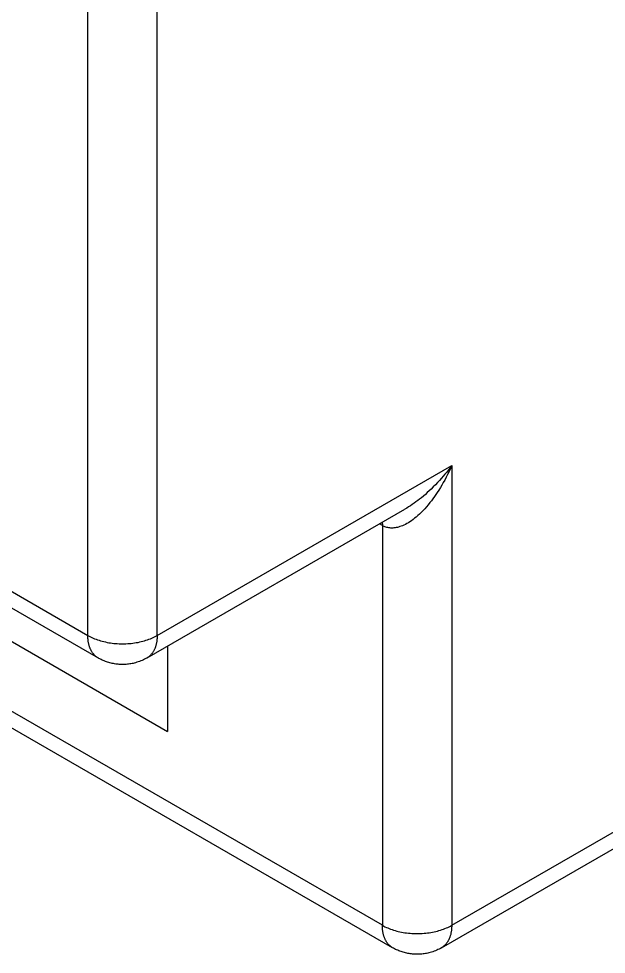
# Model space of a CAD drawing. Extents: x 0 to 420, y 0 to 297.
# Drawn here: x 225.51 to 237.5, y 108.27 to 127.38 of the extents above; entities that cross this region are included whole.
import ezdxf

# ---------------------------------------------------------------- set-up
doc = ezdxf.new("R2010")
doc.units = 0
doc.header["$LTSCALE"] = 23.1
doc.layers.add('40000_ISO', color=7, linetype='CONTINUOUS')

msp = doc.modelspace()

# ---------------------------------------------------------------- linework, layer by layer
at = {"layer": '40000_ISO', "color": 7, "linetype": 'CONTINUOUS'}
for p, q in [((152.677, 157.648), (226.923, 114.782)), ((232.933, 108.863), (158.687, 151.729)), ((233.14, 108.405), (158.894, 151.271)), ((226.923, 114.782), (226.923, 149.892)), ((228.337, 114.782), (228.337, 149.892)), ((210.164, 123.437), (228.549, 112.823)), ((228.337, 114.782), (234.347, 118.252)), ((234.347, 118.252), (234.347, 108.863)), ((228.13, 114.325), (233.391, 117.362)), ((232.933, 117.028), (232.873, 117.063)), ((232.933, 117.028), (232.933, 108.863)), ((234.347, 108.863), (246.58, 115.925)), ((234.14, 108.405), (245.624, 115.035)), ((228.549, 114.567), (228.549, 112.823))]:
    msp.add_line(p, q, dxfattribs=at)
for points in [[(152.881, 157.192), (152.882, 157.192), (227.13, 114.325)], [(234.347, 118.252), (234.321, 118.192), (234.293, 118.133), (234.264, 118.073), (234.235, 118.015), (234.204, 117.956), (234.175, 117.905), (234.146, 117.854), (234.116, 117.803), (234.085, 117.753), (234.053, 117.703), (234.024, 117.661), (233.995, 117.619), (233.965, 117.577), (233.935, 117.536), (233.904, 117.496), (233.869, 117.454), (233.834, 117.412), (233.797, 117.371), (233.759, 117.331), (233.726, 117.297), (233.692, 117.264), (233.657, 117.232), (233.622, 117.201), (233.59, 117.176), (233.559, 117.151), (233.526, 117.128), (233.492, 117.105), (233.463, 117.087), (233.434, 117.07), (233.404, 117.053), (233.373, 117.038), (233.346, 117.026), (233.319, 117.016), (233.292, 117.006), (233.264, 116.997), (233.24, 116.991), (233.216, 116.986), (233.192, 116.982), (233.167, 116.979), (233.146, 116.978), (233.124, 116.977), (233.103, 116.978), (233.082, 116.98), (233.062, 116.982), (233.042, 116.986), (233.023, 116.99), (233.004, 116.996), (232.986, 117.003), (232.968, 117.01), (232.95, 117.018), (232.933, 117.028)], [(234.347, 118.252), (234.314, 118.208), (234.28, 118.164), (234.246, 118.121), (234.21, 118.078), (234.175, 118.036), (234.138, 117.994), (234.098, 117.949), (234.056, 117.905), (234.014, 117.861), (233.972, 117.817), (233.928, 117.775), (233.889, 117.738), (233.85, 117.702), (233.81, 117.666), (233.769, 117.632), (233.728, 117.597), (233.692, 117.568), (233.655, 117.539), (233.617, 117.511), (233.579, 117.484), (233.541, 117.457), (233.504, 117.432), (233.466, 117.408), (233.429, 117.384), (233.39, 117.362)], [(232.928, 117.095), (232.929, 117.091), (232.929, 117.086), (232.93, 117.082), (232.93, 117.078), (232.931, 117.074), (232.931, 117.07), (232.932, 117.065), (232.932, 117.061), (232.932, 117.057), (232.933, 117.053), (232.933, 117.049), (232.933, 117.044), (232.933, 117.04), (232.933, 117.036), (232.933, 117.032), (232.933, 117.028)], [(226.923, 114.782), (226.949, 114.768), (226.976, 114.754), (227.003, 114.741), (227.031, 114.728), (227.06, 114.716), (227.09, 114.705), (227.12, 114.694), (227.151, 114.684), (227.183, 114.674), (227.215, 114.665), (227.248, 114.657), (227.281, 114.65), (227.315, 114.643), (227.349, 114.636), (227.383, 114.631), (227.417, 114.626), (227.453, 114.622), (227.488, 114.619), (227.523, 114.616), (227.559, 114.615), (227.594, 114.614), (227.63, 114.613), (227.666, 114.614), (227.701, 114.615), (227.737, 114.617), (227.772, 114.619), (227.807, 114.622), (227.843, 114.626), (227.877, 114.631), (227.911, 114.637), (227.946, 114.643), (227.98, 114.65), (228.012, 114.657), (228.045, 114.665), (228.077, 114.674), (228.109, 114.684), (228.14, 114.694), (228.17, 114.705), (228.2, 114.716), (228.229, 114.728), (228.257, 114.741), (228.284, 114.754), (228.311, 114.768), (228.337, 114.782)], [(227.13, 114.325), (227.121, 114.33), (227.112, 114.335), (227.104, 114.341), (227.096, 114.347), (227.087, 114.354), (227.079, 114.36), (227.071, 114.367), (227.064, 114.375), (227.056, 114.382), (227.049, 114.39), (227.042, 114.398), (227.035, 114.406), (227.028, 114.414), (227.022, 114.423), (227.015, 114.432), (227.009, 114.441), (227.003, 114.451), (226.997, 114.46), (226.992, 114.47), (226.987, 114.48), (226.981, 114.491), (226.976, 114.502), (226.972, 114.512), (226.967, 114.524), (226.963, 114.535), (226.959, 114.546), (226.955, 114.557), (226.951, 114.569), (226.947, 114.583), (226.944, 114.597), (226.94, 114.612), (226.937, 114.626), (226.935, 114.641), (226.932, 114.656), (226.93, 114.67), (226.928, 114.686), (226.926, 114.702), (226.925, 114.718), (226.924, 114.734), (226.923, 114.75), (226.923, 114.766), (226.923, 114.782)], [(228.337, 114.782), (228.337, 114.766), (228.336, 114.75), (228.336, 114.734), (228.335, 114.718), (228.333, 114.702), (228.332, 114.686), (228.33, 114.67), (228.328, 114.656), (228.325, 114.641), (228.323, 114.626), (228.32, 114.612), (228.316, 114.597), (228.312, 114.583), (228.308, 114.569), (228.305, 114.557), (228.301, 114.546), (228.297, 114.535), (228.293, 114.524), (228.288, 114.513), (228.283, 114.502), (228.278, 114.491), (228.273, 114.48), (228.268, 114.47), (228.263, 114.46), (228.257, 114.451), (228.251, 114.442), (228.245, 114.432), (228.238, 114.423), (228.232, 114.414), (228.225, 114.406), (228.218, 114.398), (228.211, 114.39), (228.204, 114.382), (228.196, 114.375), (228.189, 114.367), (228.181, 114.361), (228.173, 114.354), (228.164, 114.347), (228.156, 114.341), (228.147, 114.335), (228.139, 114.33), (228.13, 114.325)], [(228.13, 114.325), (228.106, 114.311), (228.081, 114.298), (228.056, 114.286), (228.03, 114.274), (228.004, 114.263), (227.978, 114.253), (227.951, 114.244), (227.925, 114.235), (227.898, 114.227), (227.87, 114.22), (227.847, 114.214), (227.824, 114.21), (227.801, 114.205), (227.777, 114.201), (227.754, 114.198), (227.73, 114.196), (227.706, 114.193), (227.682, 114.192), (227.658, 114.191), (227.634, 114.191), (227.61, 114.191), (227.586, 114.192), (227.562, 114.193), (227.538, 114.195), (227.514, 114.197), (227.491, 114.2), (227.467, 114.204), (227.444, 114.208), (227.42, 114.213), (227.396, 114.218), (227.373, 114.224), (227.35, 114.231), (227.326, 114.238), (227.304, 114.245), (227.281, 114.254), (227.258, 114.262), (227.236, 114.272), (227.214, 114.281), (227.192, 114.292), (227.17, 114.303), (227.15, 114.313), (227.13, 114.325)], [(232.933, 108.863), (232.96, 108.848), (232.986, 108.834), (233.014, 108.821), (233.041, 108.809), (233.071, 108.796), (233.101, 108.785), (233.131, 108.774), (233.161, 108.764), (233.193, 108.755), (233.226, 108.746), (233.258, 108.737), (233.291, 108.73), (233.325, 108.723), (233.359, 108.717), (233.393, 108.711), (233.428, 108.707), (233.463, 108.703), (233.498, 108.699), (233.534, 108.697), (233.569, 108.695), (233.605, 108.694), (233.64, 108.694), (233.676, 108.694), (233.712, 108.695), (233.747, 108.697), (233.783, 108.699), (233.818, 108.703), (233.853, 108.707), (233.887, 108.712), (233.922, 108.717), (233.956, 108.723), (233.99, 108.73), (234.023, 108.737), (234.055, 108.746), (234.088, 108.755), (234.12, 108.764), (234.15, 108.774), (234.18, 108.785), (234.21, 108.797), (234.24, 108.809), (234.267, 108.821), (234.294, 108.834), (234.321, 108.848), (234.347, 108.863)], [(233.14, 108.405), (233.131, 108.41), (233.123, 108.416), (233.114, 108.422), (233.106, 108.428), (233.098, 108.434), (233.09, 108.441), (233.082, 108.448), (233.074, 108.455), (233.067, 108.462), (233.059, 108.47), (233.052, 108.478), (233.046, 108.486), (233.039, 108.495), (233.032, 108.504), (233.026, 108.513), (233.019, 108.522), (233.013, 108.531), (233.008, 108.541), (233.002, 108.551), (232.997, 108.56), (232.992, 108.571), (232.987, 108.582), (232.982, 108.593), (232.977, 108.604), (232.973, 108.615), (232.969, 108.626), (232.965, 108.638), (232.962, 108.649), (232.958, 108.663), (232.954, 108.678), (232.951, 108.692), (232.948, 108.707), (232.945, 108.721), (232.943, 108.736), (232.94, 108.751), (232.938, 108.767), (232.937, 108.783), (232.935, 108.799), (232.934, 108.815), (232.934, 108.831), (232.933, 108.847), (232.933, 108.863)], [(234.347, 108.863), (234.347, 108.847), (234.347, 108.831), (234.346, 108.815), (234.345, 108.799), (234.344, 108.783), (234.342, 108.767), (234.34, 108.751), (234.338, 108.736), (234.336, 108.721), (234.333, 108.707), (234.33, 108.692), (234.327, 108.678), (234.323, 108.663), (234.319, 108.649), (234.315, 108.638), (234.311, 108.626), (234.307, 108.615), (234.303, 108.604), (234.299, 108.593), (234.294, 108.582), (234.289, 108.571), (234.284, 108.56), (234.278, 108.551), (234.273, 108.541), (234.267, 108.531), (234.261, 108.522), (234.255, 108.513), (234.249, 108.504), (234.242, 108.495), (234.235, 108.486), (234.228, 108.478), (234.221, 108.47), (234.214, 108.463), (234.207, 108.455), (234.199, 108.448), (234.191, 108.441), (234.183, 108.434), (234.175, 108.428), (234.166, 108.422), (234.158, 108.416), (234.149, 108.41), (234.14, 108.405)], [(234.14, 108.405), (234.116, 108.391), (234.091, 108.378), (234.066, 108.366), (234.041, 108.355), (234.015, 108.344), (233.988, 108.333), (233.962, 108.324), (233.935, 108.315), (233.908, 108.307), (233.881, 108.3), (233.858, 108.295), (233.834, 108.29), (233.811, 108.286), (233.788, 108.282), (233.764, 108.279), (233.74, 108.276), (233.716, 108.274), (233.692, 108.272), (233.668, 108.271), (233.644, 108.271), (233.62, 108.271), (233.596, 108.272), (233.572, 108.273), (233.549, 108.275), (233.525, 108.278), (233.501, 108.281), (233.478, 108.284), (233.454, 108.288), (233.43, 108.293), (233.407, 108.299), (233.383, 108.305), (233.36, 108.311), (233.337, 108.318), (233.314, 108.326), (233.291, 108.334), (233.268, 108.343), (233.246, 108.352), (233.224, 108.362), (233.202, 108.372), (233.18, 108.383), (233.16, 108.394), (233.14, 108.405)]]:
    msp.add_lwpolyline(points, dxfattribs=at)

doc.saveas('drawing.dxf')
